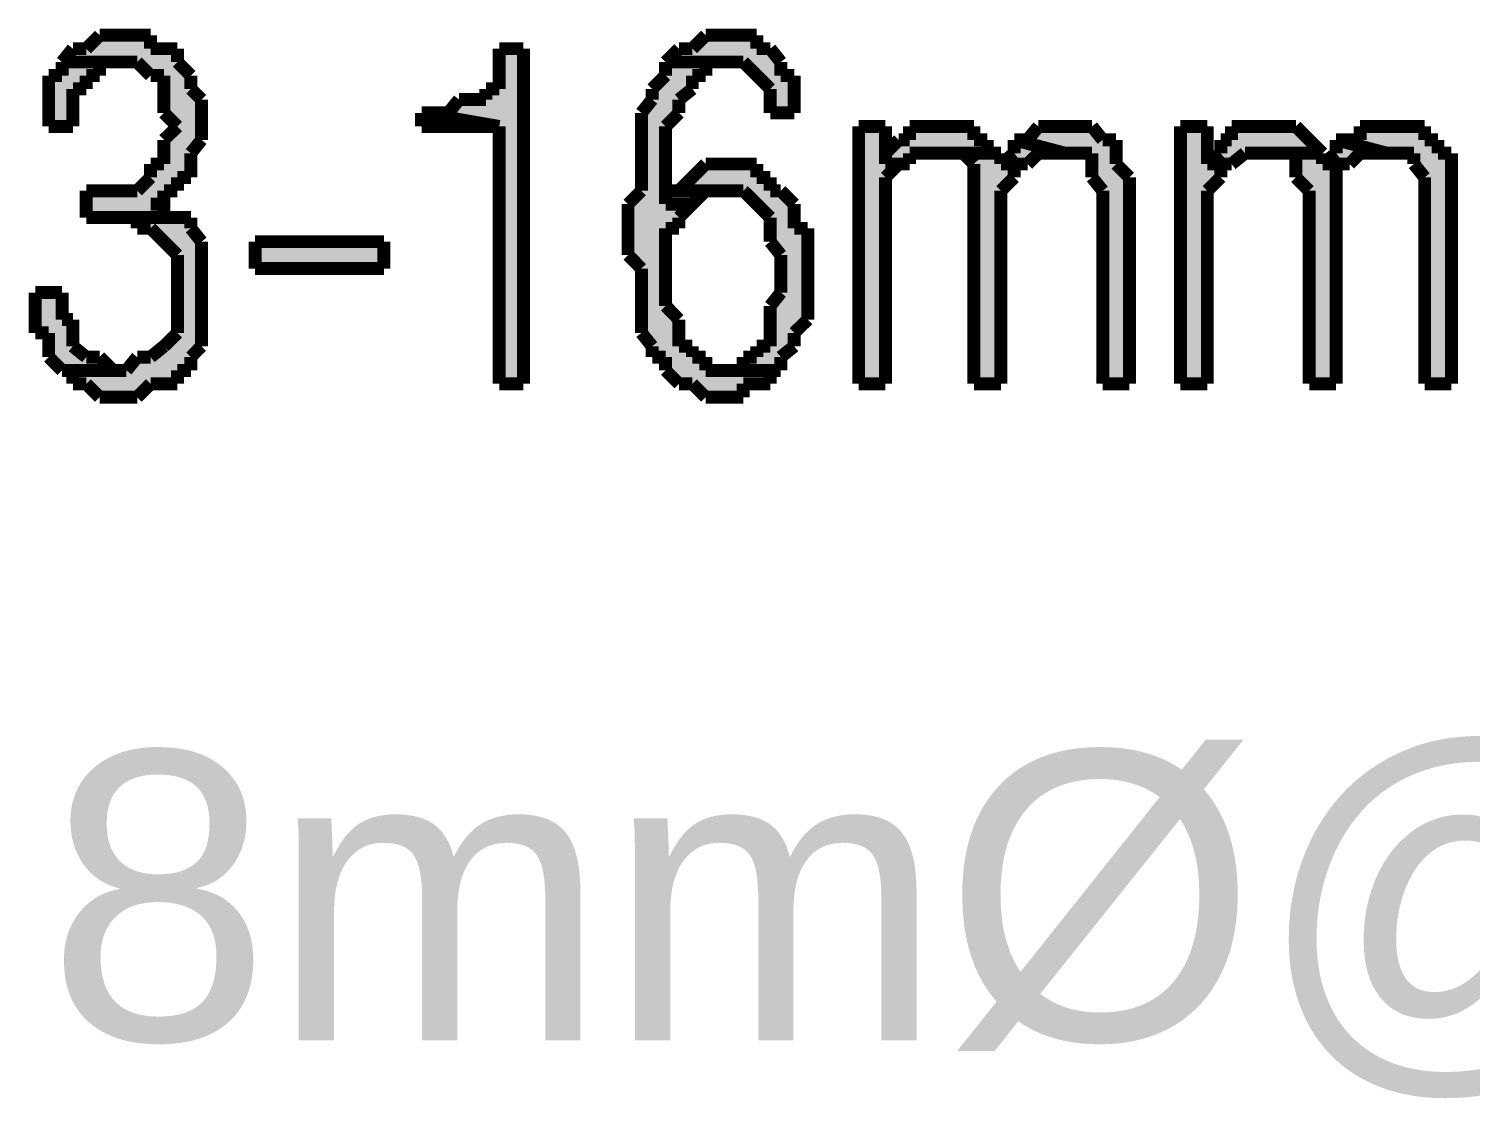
# Model space of a CAD drawing. Header units: millimetres. Extents: x 5 to 350, y 3 to 213.
# Drawn here: x 82.08 to 91.56, y 58.8 to 65.84 of the extents above; entities that cross this region are included whole.
import ezdxf

# ---------------------------------------------------------------- set-up
doc = ezdxf.new("R2010")
doc.units = ezdxf.units.MM
for name, color, linetype in [('H', 251, 'Continuous'), ('P', 255, 'Continuous'), ('T', 255, 'Continuous')]:
    doc.layers.add(name, color=color, linetype=linetype)
doc.styles.get("Standard").update_dxf_attribs({"font": 'arial.ttf'})

msp = doc.modelspace()

# ---------------------------------------------------------------- hatches: boundary and pattern name
at = {"layer": 'H', "linetype": 'Continuous'}
for points in [[(82.462, 64.594), (82.462, 64.77), (82.797, 64.77), (82.885, 64.858), (82.885, 64.946), (82.973, 64.946), (82.973, 65.105), (83.062, 65.193), (82.973, 65.282), (82.973, 65.528), (82.885, 65.528), (82.797, 65.617), (82.303, 65.617), (82.374, 65.705), (82.462, 65.705), (82.55, 65.793), (82.885, 65.793), (82.885, 65.705), (83.062, 65.705), (83.062, 65.617), (83.15, 65.528), (83.15, 65.44), (83.22, 65.37), (83.22, 65.105), (83.15, 65.017), (83.15, 64.858), (83.062, 64.858), (83.062, 64.77), (82.973, 64.77), (82.973, 64.594), (82.462, 64.594)], [(86.96, 65.282), (86.96, 65.44), (86.783, 65.617), (86.272, 65.617), (86.36, 65.705), (86.448, 65.705), (86.536, 65.793), (86.872, 65.793), (86.872, 65.705), (86.96, 65.705), (87.03, 65.617), (87.03, 65.528), (87.118, 65.528), (87.118, 65.282), (86.96, 65.282)], [(85.178, 63.5), (85.178, 65.193), (84.667, 65.282), (84.843, 65.282), (84.914, 65.37), (85.09, 65.37), (85.09, 65.44), (85.178, 65.44), (85.178, 65.705), (85.337, 65.705), (85.337, 63.5), (85.178, 63.5)], [(82.215, 65.193), (82.215, 65.528), (82.303, 65.528), (82.303, 65.617), (82.55, 65.617), (82.55, 65.528), (82.462, 65.528), (82.462, 65.44), (82.374, 65.44), (82.374, 65.193), (82.215, 65.193)], [(86.536, 63.412), (86.448, 63.5), (86.36, 63.5), (86.272, 63.588), (86.272, 63.676), (86.184, 63.676), (86.184, 63.747), (86.113, 63.835), (86.113, 64.258), (86.025, 64.347), (86.025, 64.682), (86.113, 64.77), (86.113, 65.282), (86.184, 65.37), (86.184, 65.44), (86.272, 65.528), (86.272, 65.617), (86.536, 65.617), (86.536, 65.528), (86.448, 65.528), (86.448, 65.44), (86.36, 65.37), (86.36, 65.282), (86.272, 65.193), (86.272, 64.682), (86.448, 64.682), (86.36, 64.594), (86.36, 64.523), (86.272, 64.523), (86.272, 64.012), (86.36, 63.923), (86.36, 63.747), (86.448, 63.747), (86.448, 63.676), (86.536, 63.676), (86.536, 63.588), (86.96, 63.588), (86.96, 63.5), (86.783, 63.5), (86.783, 63.412), (86.536, 63.412)], [(84.667, 65.193), (84.667, 65.282), (85.178, 65.193), (84.667, 65.193)], [(87.542, 63.5), (87.542, 65.193), (87.718, 65.193), (87.718, 64.946), (87.806, 64.946), (87.718, 64.858), (87.718, 63.5), (87.542, 63.5)], [(87.718, 64.946), (87.718, 65.017), (87.806, 65.105), (87.877, 65.105), (87.877, 65.193), (88.3, 65.193), (88.3, 65.105), (88.388, 65.105), (88.388, 65.017), (87.877, 65.017), (87.877, 64.946), (87.718, 64.946)], [(89.147, 63.5), (89.147, 64.77), (89.076, 64.858), (89.076, 65.017), (88.9, 65.017), (88.565, 65.105), (88.653, 65.105), (88.724, 65.193), (89.076, 65.193), (89.147, 65.105), (89.235, 65.105), (89.235, 64.946), (89.323, 64.858), (89.323, 63.5), (89.147, 63.5)], [(89.658, 63.5), (89.658, 65.193), (89.835, 65.193), (89.835, 64.946), (89.923, 64.946), (89.923, 64.858), (89.835, 64.77), (89.835, 63.5), (89.658, 63.5)], [(89.835, 64.946), (89.923, 65.017), (89.923, 65.105), (89.994, 65.105), (89.994, 65.193), (90.417, 65.193), (90.593, 65.017), (90.082, 65.017), (89.994, 64.946), (89.835, 64.946)], [(91.264, 63.5), (91.264, 64.858), (91.193, 64.946), (91.193, 65.017), (91.017, 65.017), (90.682, 65.105), (90.84, 65.105), (90.84, 65.193), (91.264, 65.193), (91.264, 65.105), (91.352, 65.105), (91.352, 65.017), (91.44, 65.017), (91.44, 63.5), (91.264, 63.5)], [(88.477, 64.946), (88.565, 65.017), (88.565, 65.105), (88.9, 65.017), (88.724, 65.017), (88.653, 64.946), (88.477, 64.946)], [(90.593, 64.946), (90.682, 65.017), (90.682, 65.105), (91.017, 65.017), (90.84, 65.017), (90.77, 64.946), (90.593, 64.946)], [(86.783, 63.588), (86.783, 63.676), (86.872, 63.676), (86.872, 63.747), (86.96, 63.747), (86.96, 64.012), (87.03, 64.1), (87.03, 64.347), (86.96, 64.435), (86.96, 64.594), (86.783, 64.77), (86.36, 64.77), (86.536, 64.946), (86.872, 64.946), (86.872, 64.858), (86.96, 64.858), (86.96, 64.77), (87.03, 64.77), (87.118, 64.682), (87.118, 64.523), (87.207, 64.523), (87.207, 63.923), (87.118, 63.835), (87.118, 63.747), (87.03, 63.676), (87.03, 63.588), (86.783, 63.588)], [(88.3, 63.5), (88.3, 64.946), (88.23, 65.017), (88.477, 65.017), (88.477, 64.946), (88.565, 64.946), (88.565, 64.858), (88.477, 64.77), (88.477, 63.5), (88.3, 63.5)], [(90.505, 63.5), (90.505, 64.77), (90.417, 64.858), (90.417, 65.017), (90.593, 65.017), (90.593, 64.946), (90.682, 64.946), (90.682, 63.5), (90.505, 63.5)], [(86.272, 64.682), (86.272, 64.77), (86.536, 64.77), (86.448, 64.682), (86.272, 64.682)], [(82.55, 63.412), (82.462, 63.5), (82.374, 63.5), (82.374, 63.588), (82.726, 63.588), (82.797, 63.676), (82.885, 63.676), (83.062, 63.835), (83.062, 64.347), (82.885, 64.523), (82.797, 64.523), (82.797, 64.594), (83.15, 64.594), (83.15, 64.523), (83.22, 64.435), (83.22, 63.747), (83.15, 63.676), (83.15, 63.588), (83.062, 63.588), (83.062, 63.5), (82.885, 63.5), (82.797, 63.412), (82.55, 63.412)], [(83.573, 64.258), (83.573, 64.435), (84.42, 64.435), (84.42, 64.258), (83.573, 64.258)], [(82.303, 63.588), (82.215, 63.676), (82.215, 63.835), (82.127, 63.835), (82.127, 64.1), (82.303, 64.1), (82.303, 63.923), (82.374, 63.923), (82.374, 63.747), (82.462, 63.676), (82.55, 63.676), (82.638, 63.588), (82.303, 63.588)]]:
    msp.add_hatch(color=256, dxfattribs=at).paths.add_polyline_path(points)

# ---------------------------------------------------------------- linework, layer by layer
at = {"layer": 'P', "const_width": 0.085}
for points in [[(82.55, 65.793), (82.462, 65.705)], [(82.638, 65.793), (82.55, 65.793)], [(82.726, 65.793), (82.638, 65.793)], [(82.797, 65.793), (82.726, 65.793)], [(82.726, 65.793), (82.726, 65.793)], [(82.885, 65.793), (82.797, 65.793)], [(82.885, 65.705), (82.885, 65.793)], [(86.536, 65.793), (86.448, 65.705)], [(86.607, 65.793), (86.536, 65.793)], [(86.695, 65.793), (86.607, 65.793)], [(86.783, 65.793), (86.695, 65.793)], [(86.695, 65.793), (86.695, 65.793)], [(86.872, 65.793), (86.783, 65.793)], [(86.872, 65.705), (86.872, 65.793)], [(82.374, 65.705), (82.303, 65.617)], [(82.462, 65.705), (82.374, 65.705)], [(82.973, 65.705), (82.885, 65.705)], [(83.062, 65.705), (82.973, 65.705)], [(83.062, 65.617), (83.062, 65.705)], [(85.337, 65.705), (85.178, 65.705)], [(85.178, 65.705), (85.178, 65.617)], [(85.337, 63.5), (85.337, 65.705)], [(86.36, 65.705), (86.272, 65.617)], [(86.448, 65.705), (86.36, 65.705)], [(86.96, 65.705), (86.872, 65.705)], [(87.03, 65.617), (86.96, 65.705)], [(82.303, 65.617), (82.303, 65.528)], [(82.726, 65.617), (82.303, 65.617)], [(82.303, 65.617), (82.726, 65.617)], [(82.55, 65.528), (82.55, 65.617)], [(82.55, 65.617), (82.638, 65.617)], [(82.638, 65.617), (82.726, 65.617)], [(82.726, 65.617), (82.797, 65.617)], [(82.797, 65.617), (82.885, 65.528)], [(83.15, 65.528), (83.062, 65.617)], [(85.178, 65.617), (85.178, 65.528)], [(86.272, 65.617), (86.272, 65.528)], [(86.695, 65.617), (86.272, 65.617)], [(86.272, 65.617), (86.695, 65.617)], [(86.536, 65.528), (86.536, 65.617)], [(86.536, 65.617), (86.607, 65.617)], [(86.607, 65.617), (86.695, 65.617)], [(86.695, 65.617), (86.783, 65.617)], [(86.783, 65.617), (86.872, 65.528)], [(87.03, 65.528), (87.03, 65.617)], [(82.303, 65.528), (82.215, 65.528)], [(82.215, 65.528), (82.215, 65.44)], [(82.462, 65.44), (82.462, 65.528)], [(82.462, 65.528), (82.55, 65.528)], [(82.885, 65.528), (82.973, 65.528)], [(82.973, 65.528), (82.973, 65.44)], [(83.15, 65.44), (83.15, 65.528)], [(85.178, 65.528), (85.178, 65.44)], [(86.272, 65.528), (86.184, 65.44)], [(86.448, 65.44), (86.448, 65.528)], [(86.448, 65.528), (86.536, 65.528)], [(86.872, 65.528), (86.96, 65.44)], [(87.118, 65.528), (87.03, 65.528)], [(87.118, 65.44), (87.118, 65.528)], [(82.215, 65.44), (82.215, 65.37)], [(82.215, 65.37), (82.215, 65.282)], [(82.374, 65.37), (82.374, 65.44)], [(82.374, 65.44), (82.462, 65.44)], [(82.374, 65.282), (82.374, 65.37)], [(82.973, 65.44), (82.973, 65.37)], [(82.973, 65.37), (82.973, 65.282)], [(83.22, 65.37), (83.15, 65.44)], [(83.22, 65.282), (83.22, 65.37)], [(84.914, 65.37), (84.843, 65.282)], [(85.002, 65.37), (84.914, 65.37)], [(85.09, 65.37), (85.002, 65.37)], [(85.178, 65.44), (85.09, 65.44)], [(85.09, 65.44), (85.09, 65.37)], [(86.184, 65.37), (86.113, 65.282)], [(86.184, 65.44), (86.184, 65.37)], [(86.36, 65.37), (86.448, 65.44)], [(86.36, 65.282), (86.36, 65.37)], [(86.96, 65.44), (86.96, 65.37)], [(86.96, 65.37), (86.96, 65.282)], [(87.118, 65.37), (87.118, 65.44)], [(87.118, 65.282), (87.118, 65.37)], [(82.215, 65.282), (82.215, 65.193)], [(82.374, 65.193), (82.374, 65.282)], [(82.973, 65.282), (83.062, 65.193)], [(83.22, 65.193), (83.22, 65.282)], [(84.667, 65.282), (84.667, 65.193)], [(85.178, 65.193), (84.667, 65.282)], [(84.755, 65.282), (84.667, 65.282)], [(84.667, 65.282), (85.178, 65.193)], [(84.843, 65.282), (84.755, 65.282)], [(86.113, 65.282), (86.113, 65.193)], [(86.272, 65.193), (86.36, 65.282)], [(86.96, 65.282), (87.118, 65.282)], [(82.215, 65.193), (82.374, 65.193)], [(83.062, 65.193), (82.973, 65.105)], [(83.22, 65.105), (83.22, 65.193)], [(84.667, 65.193), (84.755, 65.193)], [(84.755, 65.193), (84.843, 65.193)], [(84.843, 65.193), (84.914, 65.193)], [(84.914, 65.193), (85.002, 65.193)], [(85.002, 65.193), (85.09, 65.193)], [(85.09, 65.193), (85.178, 65.193)], [(85.178, 65.193), (85.178, 63.5)], [(86.113, 65.193), (86.113, 65.105)], [(86.272, 65.105), (86.272, 65.193)], [(87.718, 65.193), (87.542, 65.193)], [(87.542, 65.193), (87.542, 63.5)], [(87.718, 64.946), (87.718, 65.193)], [(87.965, 65.193), (87.877, 65.193)], [(87.877, 65.193), (87.877, 65.105)], [(88.053, 65.193), (87.965, 65.193)], [(88.142, 65.193), (88.053, 65.193)], [(88.23, 65.193), (88.142, 65.193)], [(88.3, 65.193), (88.23, 65.193)], [(88.23, 65.193), (88.23, 65.193)], [(88.3, 65.105), (88.3, 65.193)], [(88.724, 65.193), (88.653, 65.105)], [(88.812, 65.193), (88.724, 65.193)], [(88.9, 65.193), (88.812, 65.193)], [(88.988, 65.193), (88.9, 65.193)], [(89.076, 65.193), (88.988, 65.193)], [(89.147, 65.105), (89.076, 65.193)], [(89.835, 65.193), (89.658, 65.193)], [(89.658, 65.193), (89.658, 63.5)], [(89.835, 64.946), (89.835, 65.193)], [(90.082, 65.193), (89.994, 65.193)], [(89.994, 65.193), (89.994, 65.105)], [(90.17, 65.193), (90.082, 65.193)], [(90.258, 65.193), (90.17, 65.193)], [(90.346, 65.193), (90.258, 65.193)], [(90.417, 65.193), (90.346, 65.193)], [(90.505, 65.105), (90.417, 65.193)], [(90.928, 65.193), (90.84, 65.193)], [(90.84, 65.193), (90.84, 65.105)], [(91.017, 65.193), (90.928, 65.193)], [(91.105, 65.193), (91.017, 65.193)], [(91.193, 65.193), (91.105, 65.193)], [(91.264, 65.193), (91.193, 65.193)], [(91.264, 65.105), (91.264, 65.193)], [(82.973, 65.105), (82.973, 65.017)], [(83.15, 65.017), (83.22, 65.105)], [(86.113, 65.105), (86.113, 65.017)], [(86.272, 65.017), (86.272, 65.105)], [(87.806, 65.105), (87.718, 65.017)], [(87.877, 65.105), (87.806, 65.105)], [(88.388, 65.105), (88.3, 65.105)], [(88.388, 65.017), (88.388, 65.105)], [(88.565, 65.105), (88.565, 65.017)], [(88.9, 65.017), (88.565, 65.105)], [(88.653, 65.105), (88.565, 65.105)], [(88.565, 65.105), (88.9, 65.017)], [(89.235, 65.105), (89.147, 65.105)], [(89.235, 65.017), (89.235, 65.105)], [(89.994, 65.105), (89.923, 65.105)], [(89.923, 65.105), (89.923, 65.017)], [(90.593, 65.017), (90.505, 65.105)], [(90.682, 65.105), (90.682, 65.017)], [(91.017, 65.017), (90.682, 65.105)], [(90.77, 65.105), (90.682, 65.105)], [(90.682, 65.105), (91.017, 65.017)], [(90.84, 65.105), (90.77, 65.105)], [(91.352, 65.105), (91.264, 65.105)], [(91.352, 65.017), (91.352, 65.105)], [(82.973, 65.017), (82.973, 64.946)], [(83.15, 64.946), (83.15, 65.017)], [(86.113, 65.017), (86.113, 64.946)], [(86.272, 64.946), (86.272, 65.017)], [(87.718, 65.017), (87.718, 64.946)], [(87.877, 64.946), (87.877, 65.017)], [(87.877, 65.017), (87.965, 65.017)], [(87.965, 65.017), (88.053, 65.017)], [(88.388, 65.017), (88.053, 65.017)], [(88.053, 65.017), (88.142, 65.017)], [(88.053, 65.017), (88.388, 65.017)], [(88.142, 65.017), (88.23, 65.017)], [(88.23, 65.017), (88.3, 64.946)], [(88.477, 65.017), (88.388, 65.017)], [(88.477, 64.946), (88.477, 65.017)], [(88.565, 65.017), (88.477, 64.946)], [(88.653, 64.946), (88.724, 65.017)], [(88.724, 65.017), (88.812, 65.017)], [(88.812, 65.017), (88.9, 65.017)], [(88.9, 65.017), (88.988, 65.017)], [(88.988, 65.017), (89.076, 65.017)], [(89.076, 65.017), (89.076, 64.946)], [(89.235, 64.946), (89.235, 65.017)], [(89.923, 65.017), (89.835, 64.946)], [(89.994, 64.946), (90.082, 65.017)], [(90.082, 65.017), (90.17, 65.017)], [(90.17, 65.017), (90.258, 65.017)], [(90.593, 65.017), (90.258, 65.017)], [(90.258, 65.017), (90.346, 65.017)], [(90.258, 65.017), (90.593, 65.017)], [(90.346, 65.017), (90.417, 65.017)], [(90.417, 65.017), (90.417, 64.946)], [(90.593, 64.946), (90.593, 65.017)], [(90.593, 65.017), (90.593, 65.017)], [(90.682, 65.017), (90.593, 64.946)], [(90.77, 64.946), (90.84, 65.017)], [(90.84, 65.017), (90.928, 65.017)], [(90.928, 65.017), (91.017, 65.017)], [(91.017, 65.017), (91.105, 65.017)], [(91.105, 65.017), (91.193, 65.017)], [(91.193, 65.017), (91.193, 64.946)], [(91.44, 65.017), (91.352, 65.017)], [(91.44, 64.946), (91.44, 65.017)], [(82.973, 64.946), (82.885, 64.946)], [(82.885, 64.946), (82.885, 64.858)], [(83.15, 64.858), (83.15, 64.946)], [(86.113, 64.946), (86.113, 64.858)], [(86.272, 64.858), (86.272, 64.946)], [(86.536, 64.946), (86.448, 64.858)], [(86.607, 64.946), (86.536, 64.946)], [(86.695, 64.946), (86.607, 64.946)], [(86.783, 64.946), (86.695, 64.946)], [(86.695, 64.946), (86.695, 64.946)], [(86.872, 64.946), (86.783, 64.946)], [(86.872, 64.858), (86.872, 64.946)], [(87.718, 64.858), (87.806, 64.946)], [(87.877, 64.946), (87.718, 64.946)], [(87.718, 64.946), (87.877, 64.946)], [(87.806, 64.946), (87.877, 64.946)], [(88.3, 64.946), (88.3, 64.858)], [(88.653, 64.946), (88.477, 64.946)], [(88.477, 64.946), (88.653, 64.946)], [(88.565, 64.858), (88.565, 64.946)], [(88.565, 64.946), (88.653, 64.946)], [(89.076, 64.946), (89.076, 64.858)], [(89.323, 64.858), (89.235, 64.946)], [(89.994, 64.946), (89.835, 64.946)], [(89.835, 64.946), (89.994, 64.946)], [(89.923, 64.858), (89.923, 64.946)], [(89.923, 64.946), (89.994, 64.946)], [(90.417, 64.946), (90.417, 64.858)], [(90.77, 64.946), (90.593, 64.946)], [(90.593, 64.946), (90.77, 64.946)], [(90.682, 64.858), (90.682, 64.946)], [(90.682, 64.946), (90.77, 64.946)], [(91.193, 64.946), (91.264, 64.858)], [(91.44, 64.858), (91.44, 64.946)], [(82.885, 64.858), (82.797, 64.77)], [(83.062, 64.77), (83.062, 64.858)], [(83.062, 64.858), (83.15, 64.858)], [(86.113, 64.858), (86.113, 64.77)], [(86.272, 64.77), (86.272, 64.858)], [(86.448, 64.858), (86.36, 64.77)], [(86.96, 64.858), (86.872, 64.858)], [(86.96, 64.77), (86.96, 64.858)], [(87.718, 64.77), (87.718, 64.858)], [(88.3, 64.858), (88.3, 64.77)], [(88.477, 64.77), (88.565, 64.858)], [(89.076, 64.858), (89.147, 64.77)], [(89.323, 64.77), (89.323, 64.858)], [(89.835, 64.77), (89.923, 64.858)], [(90.417, 64.858), (90.505, 64.77)], [(90.682, 64.77), (90.682, 64.858)], [(91.264, 64.858), (91.264, 64.77)], [(91.44, 64.77), (91.44, 64.858)], [(82.55, 64.77), (82.462, 64.77)], [(82.462, 64.77), (82.462, 64.594)], [(82.638, 64.77), (82.55, 64.77)], [(82.726, 64.77), (82.638, 64.77)], [(82.797, 64.77), (82.726, 64.77)], [(82.973, 64.682), (82.973, 64.77)], [(82.973, 64.77), (83.062, 64.77)], [(86.113, 64.77), (86.025, 64.682)], [(86.36, 64.77), (86.272, 64.77)], [(86.272, 64.77), (86.272, 64.682)], [(86.272, 64.682), (86.272, 64.77)], [(86.607, 64.77), (86.36, 64.77)], [(86.36, 64.77), (86.607, 64.77)], [(86.448, 64.682), (86.536, 64.77)], [(86.536, 64.77), (86.607, 64.77)], [(86.607, 64.77), (86.607, 64.77)], [(86.607, 64.77), (86.695, 64.77)], [(86.695, 64.77), (86.783, 64.77)], [(86.783, 64.77), (86.872, 64.682)], [(87.03, 64.77), (86.96, 64.77)], [(87.118, 64.682), (87.03, 64.77)], [(87.718, 63.5), (87.718, 64.77)], [(88.3, 64.77), (88.3, 64.682)], [(88.477, 63.5), (88.477, 64.77)], [(89.147, 64.77), (89.147, 64.682)], [(89.323, 64.682), (89.323, 64.77)], [(89.835, 63.5), (89.835, 64.77)], [(90.505, 64.77), (90.505, 64.682)], [(90.682, 63.5), (90.682, 64.77)], [(91.264, 64.77), (91.264, 64.682)], [(91.44, 64.682), (91.44, 64.77)], [(82.973, 64.682), (82.885, 64.682)], [(82.885, 64.682), (82.973, 64.682)], [(82.973, 64.594), (82.973, 64.682)], [(86.025, 64.682), (86.025, 64.594)], [(86.272, 64.682), (86.448, 64.682)], [(86.448, 64.682), (86.272, 64.682)], [(86.36, 64.594), (86.448, 64.682)], [(86.872, 64.682), (86.96, 64.594)], [(87.118, 64.594), (87.118, 64.682)], [(88.3, 64.682), (88.3, 64.594)], [(89.147, 64.682), (89.147, 64.594)], [(89.323, 63.5), (89.323, 64.682)], [(90.505, 64.682), (90.505, 64.594)], [(91.264, 64.682), (91.264, 64.594)], [(91.44, 63.5), (91.44, 64.682)], [(82.462, 64.594), (82.55, 64.594)], [(83.062, 64.594), (82.55, 64.594)], [(82.55, 64.594), (82.638, 64.594)], [(82.55, 64.594), (83.062, 64.594)], [(82.638, 64.594), (82.726, 64.594)], [(82.726, 64.594), (82.797, 64.594)], [(82.797, 64.594), (82.797, 64.523)], [(82.797, 64.523), (82.885, 64.523)], [(82.885, 64.523), (82.973, 64.435)], [(83.062, 64.594), (82.973, 64.594)], [(83.15, 64.594), (83.062, 64.594)], [(83.15, 64.523), (83.15, 64.594)], [(83.22, 64.435), (83.15, 64.523)], [(86.025, 64.594), (86.025, 64.523)], [(86.025, 64.523), (86.025, 64.435)], [(86.272, 64.435), (86.272, 64.523)], [(86.272, 64.523), (86.36, 64.523)], [(86.36, 64.523), (86.36, 64.594)], [(86.96, 64.594), (86.96, 64.523)], [(86.96, 64.523), (86.96, 64.435)], [(87.118, 64.523), (87.118, 64.594)], [(87.207, 64.523), (87.118, 64.523)], [(87.207, 64.435), (87.207, 64.523)], [(88.3, 64.594), (88.3, 63.5)], [(89.147, 64.594), (89.147, 63.5)], [(90.505, 64.594), (90.505, 63.5)], [(91.264, 64.594), (91.264, 63.5)], [(82.973, 64.435), (83.062, 64.347)], [(83.22, 64.347), (83.22, 64.435)], [(83.573, 64.258), (83.573, 64.435)], [(83.573, 64.435), (84.42, 64.435)], [(84.42, 64.435), (84.42, 64.258)], [(86.025, 64.435), (86.025, 64.347)], [(86.272, 64.347), (86.272, 64.435)], [(86.96, 64.435), (87.03, 64.347)], [(87.207, 64.347), (87.207, 64.435)], [(83.062, 64.347), (83.062, 64.258)], [(83.22, 64.258), (83.22, 64.347)], [(86.025, 64.347), (86.113, 64.258)], [(86.272, 64.258), (86.272, 64.347)], [(87.03, 64.347), (87.03, 64.258)], [(87.207, 64.258), (87.207, 64.347)], [(83.062, 64.258), (83.062, 64.17)], [(83.22, 64.17), (83.22, 64.258)], [(84.42, 64.258), (83.573, 64.258)], [(83.573, 64.258), (83.573, 64.258)], [(86.113, 64.258), (86.113, 64.17)], [(86.272, 64.17), (86.272, 64.258)], [(87.03, 64.258), (87.03, 64.17)], [(87.207, 64.17), (87.207, 64.258)], [(83.062, 64.17), (83.062, 64.1)], [(83.22, 64.1), (83.22, 64.17)], [(86.113, 64.17), (86.113, 64.1)], [(86.272, 64.1), (86.272, 64.17)], [(87.03, 64.17), (87.03, 64.1)], [(87.207, 64.1), (87.207, 64.17)], [(82.303, 64.1), (82.127, 64.1)], [(82.127, 64.1), (82.127, 64.012)], [(82.303, 64.012), (82.303, 64.1)], [(83.062, 64.1), (83.062, 64.012)], [(83.22, 64.012), (83.22, 64.1)], [(86.113, 64.1), (86.113, 64.012)], [(86.272, 64.012), (86.272, 64.1)], [(87.03, 64.1), (86.96, 64.012)], [(87.207, 64.012), (87.207, 64.1)], [(82.127, 64.012), (82.127, 63.923)], [(82.303, 63.923), (82.303, 64.012)], [(83.062, 64.012), (83.062, 63.923)], [(83.22, 63.923), (83.22, 64.012)], [(86.113, 64.012), (86.113, 63.923)], [(86.36, 63.923), (86.272, 64.012)], [(86.96, 64.012), (86.96, 63.923)], [(87.207, 63.923), (87.207, 64.012)], [(82.127, 63.923), (82.127, 63.835)], [(82.374, 63.923), (82.303, 63.923)], [(82.374, 63.835), (82.374, 63.923)], [(83.062, 63.923), (83.062, 63.835)], [(83.22, 63.835), (83.22, 63.923)], [(86.113, 63.923), (86.113, 63.835)], [(86.36, 63.835), (86.36, 63.923)], [(86.96, 63.923), (86.96, 63.835)], [(87.118, 63.835), (87.207, 63.923)], [(82.127, 63.835), (82.215, 63.835)], [(82.215, 63.835), (82.215, 63.747)], [(82.374, 63.747), (82.374, 63.835)], [(83.062, 63.835), (82.973, 63.747)], [(83.22, 63.747), (83.22, 63.835)], [(86.113, 63.835), (86.184, 63.747)], [(86.36, 63.747), (86.36, 63.835)], [(86.96, 63.835), (86.96, 63.747)], [(87.118, 63.747), (87.118, 63.835)], [(82.215, 63.747), (82.215, 63.676)], [(82.215, 63.676), (82.303, 63.588)], [(82.462, 63.676), (82.374, 63.747)], [(82.55, 63.676), (82.462, 63.676)], [(82.638, 63.588), (82.55, 63.676)], [(82.797, 63.676), (82.726, 63.588)], [(82.885, 63.676), (82.797, 63.676)], [(82.973, 63.747), (82.885, 63.676)], [(83.15, 63.676), (83.22, 63.747)], [(83.15, 63.588), (83.15, 63.676)], [(86.184, 63.747), (86.184, 63.676)], [(86.184, 63.676), (86.272, 63.676)], [(86.272, 63.676), (86.272, 63.588)], [(86.448, 63.747), (86.36, 63.747)], [(86.448, 63.676), (86.448, 63.747)], [(86.536, 63.676), (86.448, 63.676)], [(86.536, 63.588), (86.536, 63.676)], [(86.872, 63.676), (86.783, 63.676)], [(86.783, 63.676), (86.783, 63.588)], [(86.96, 63.747), (86.872, 63.747)], [(86.872, 63.747), (86.872, 63.676)], [(87.03, 63.676), (87.118, 63.747)], [(87.03, 63.588), (87.03, 63.676)], [(82.303, 63.588), (82.726, 63.588)], [(82.726, 63.588), (82.303, 63.588)], [(82.303, 63.588), (82.374, 63.588)], [(82.374, 63.588), (82.374, 63.5)], [(82.726, 63.588), (82.638, 63.588)], [(83.062, 63.5), (83.062, 63.588)], [(83.062, 63.588), (83.15, 63.588)], [(86.272, 63.588), (86.36, 63.5)], [(86.607, 63.588), (86.536, 63.588)], [(86.695, 63.588), (86.607, 63.588)], [(86.607, 63.588), (87.03, 63.588)], [(87.03, 63.588), (86.607, 63.588)], [(86.783, 63.588), (86.695, 63.588)], [(86.96, 63.5), (86.96, 63.588)], [(86.96, 63.588), (87.03, 63.588)], [(82.374, 63.5), (82.462, 63.5)], [(82.462, 63.5), (82.55, 63.412)], [(82.797, 63.412), (82.885, 63.5)], [(82.885, 63.5), (82.973, 63.5)], [(82.973, 63.5), (83.062, 63.5)], [(85.178, 63.5), (85.337, 63.5)], [(86.36, 63.5), (86.448, 63.5)], [(86.448, 63.5), (86.536, 63.412)], [(86.783, 63.412), (86.783, 63.5)], [(86.783, 63.5), (86.872, 63.5)], [(86.872, 63.5), (86.96, 63.5)], [(87.542, 63.5), (87.718, 63.5)], [(88.3, 63.5), (88.477, 63.5)], [(89.147, 63.5), (89.323, 63.5)], [(89.658, 63.5), (89.835, 63.5)], [(90.505, 63.5), (90.682, 63.5)], [(91.264, 63.5), (91.44, 63.5)], [(82.55, 63.412), (82.638, 63.412)], [(82.638, 63.412), (82.726, 63.412)], [(82.726, 63.412), (82.797, 63.412)], [(86.536, 63.412), (86.607, 63.412)], [(86.607, 63.412), (86.695, 63.412)], [(86.695, 63.412), (86.783, 63.412)]]:
    msp.add_lwpolyline(points, dxfattribs=at)

# ---------------------------------------------------------------- texts
at = {"layer": 'T', "insert": (82.2, 58.8), "char_height": 1.9, "attachment_point": 7}
msp.add_mtext('{\\fArial|b0|i0|c0|p18;8mmØ@ 5"c/c.}', dxfattribs=at)

doc.saveas('drawing.dxf')
